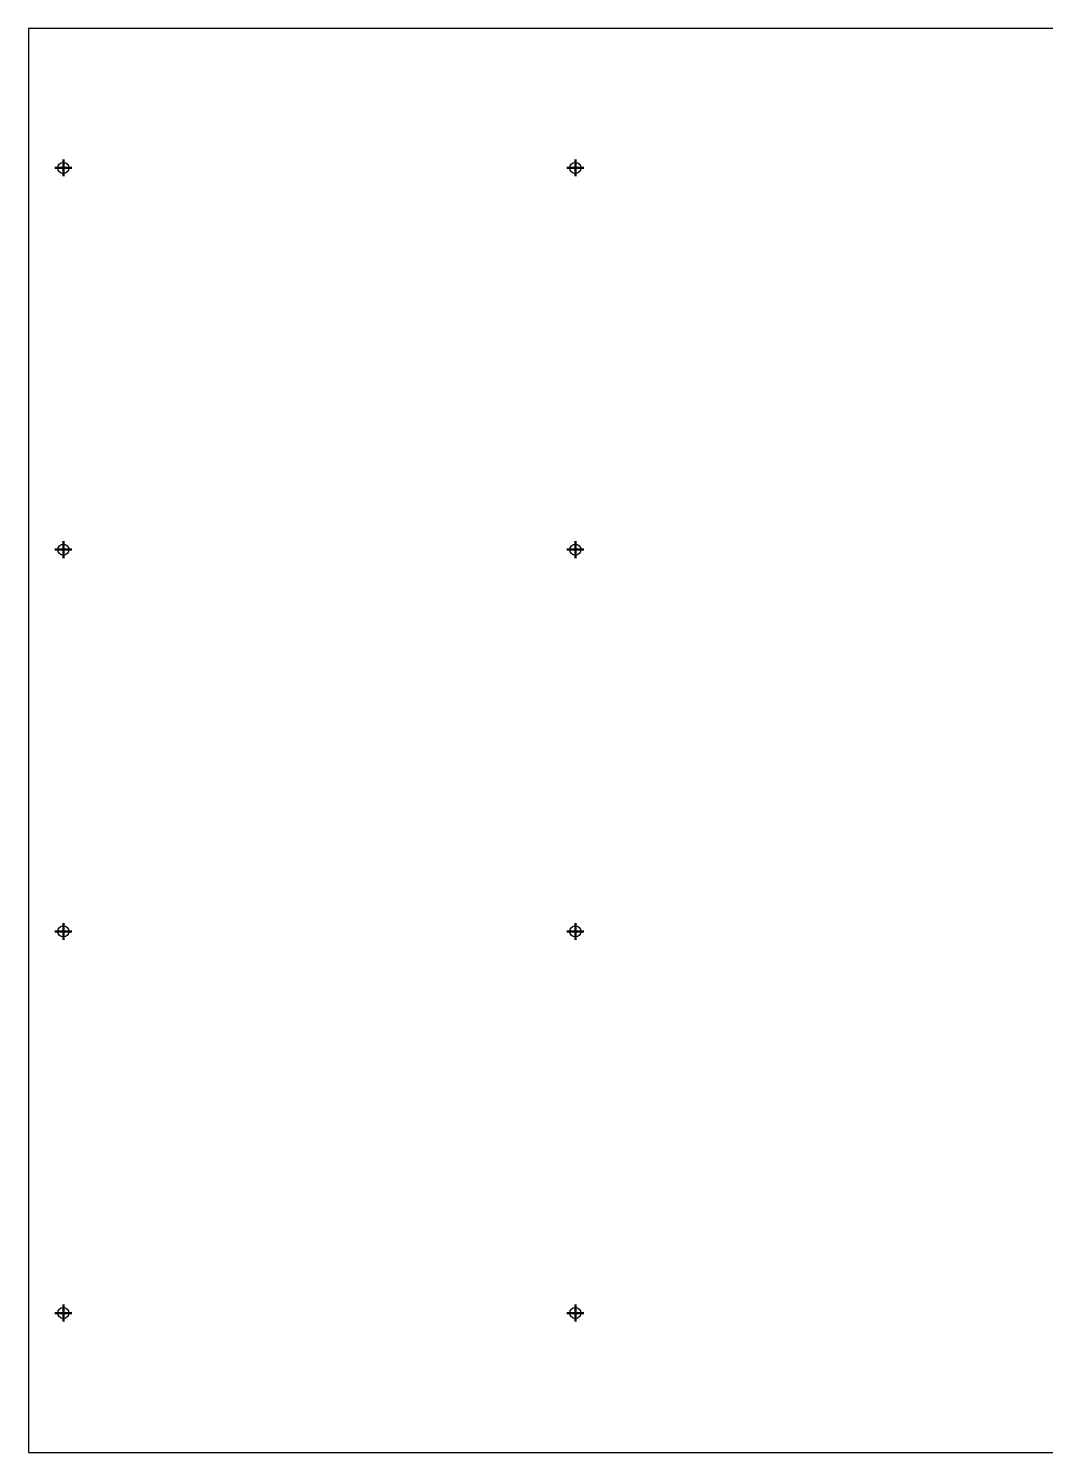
# Model space of a CAD drawing. Header units: millimetres. Extents: x -1 to 1749, y -8600 to -1376.
# Drawn here: x 7 to 736, y -4989 to -3968 of the extents above; entities that cross this region are included whole.
import ezdxf

# ---------------------------------------------------------------- set-up
doc = ezdxf.new("R2010")
doc.units = ezdxf.units.MM
doc.linetypes.add('STRICHPUNKT2', pattern=[18.5, 10, -4, 0.5, -4])
doc.layers.get('0').update_dxf_attribs({"linetype": 'CONTINUOUS'})
doc.layers.add('LE_ALL', color=7, linetype='CONTINUOUS', lineweight=50)

# ---------------------------------------------------------------- blocks, each defined once
blk = doc.blocks.new('08MAXE8_00052', base_point=(395, -4889.1))
blk.add_lwpolyline([(1465, -4989.1), (1465, -3968.1), (7, -3968.1), (7, -4989.1)], close=True)
for centre in [(32, -4068.1), (399, -4068.1), (32, -4341.8), (399, -4341.8), (32, -4615.5), (399, -4615.5), (32, -4889.1), (399, -4889.1)]:
    blk.add_circle(centre, 4)
blk = doc.blocks.new('_00054', base_point=(1305, -4068.1))
at = {"layer": 'LE_ALL', "color": 1, "linetype": 'STRICHPUNKT2'}
for p, q in [((32, -4068.1), (32, -4062.1)), ((32, -4068.1), (32, -4062.1)), ((399, -4068.1), (399, -4062.1)), ((399, -4068.1), (399, -4062.1)), ((1305, -4068.1), (1305, -4062.1)), ((1305, -4068.1), (1305, -4062.1)), ((32, -4068.1), (26, -4068.1)), ((32, -4068.1), (26, -4068.1)), ((32, -4068.1), (32, -4074.1)), ((32, -4068.1), (38, -4068.1)), ((32, -4068.1), (32, -4074.1)), ((32, -4068.1), (38, -4068.1)), ((399, -4068.1), (393, -4068.1)), ((399, -4068.1), (393, -4068.1)), ((399, -4068.1), (399, -4074.1)), ((399, -4068.1), (405, -4068.1)), ((399, -4068.1), (399, -4074.1)), ((399, -4068.1), (405, -4068.1)), ((1305, -4068.1), (1299, -4068.1)), ((1305, -4068.1), (1299, -4068.1)), ((1305, -4068.1), (1305, -4074.1)), ((1305, -4068.1), (1311, -4068.1)), ((1305, -4068.1), (1305, -4074.1)), ((1305, -4068.1), (1311, -4068.1)), ((32, -4341.8), (32, -4335.8)), ((32, -4341.8), (32, -4335.8)), ((399, -4341.8), (399, -4335.8)), ((399, -4341.8), (399, -4335.8)), ((1305, -4341.8), (1305, -4335.8)), ((1305, -4341.8), (1305, -4335.8)), ((32, -4341.8), (26, -4341.8)), ((32, -4341.8), (26, -4341.8)), ((32, -4341.8), (32, -4347.8)), ((32, -4341.8), (38, -4341.8)), ((32, -4341.8), (32, -4347.8)), ((32, -4341.8), (38, -4341.8)), ((399, -4341.8), (393, -4341.8)), ((399, -4341.8), (393, -4341.8)), ((399, -4341.8), (399, -4347.8)), ((399, -4341.8), (405, -4341.8)), ((399, -4341.8), (399, -4347.8)), ((399, -4341.8), (405, -4341.8)), ((1305, -4341.8), (1299, -4341.8)), ((1305, -4341.8), (1299, -4341.8)), ((1305, -4341.8), (1305, -4347.8)), ((1305, -4341.8), (1311, -4341.8)), ((1305, -4341.8), (1305, -4347.8)), ((1305, -4341.8), (1311, -4341.8)), ((32, -4615.5), (32, -4609.5)), ((32, -4615.5), (32, -4609.5)), ((399, -4615.5), (399, -4609.5)), ((399, -4615.5), (399, -4609.5)), ((1305, -4615.5), (1305, -4609.5)), ((1305, -4615.5), (1305, -4609.5)), ((32, -4615.5), (26, -4615.5)), ((32, -4615.5), (26, -4615.5)), ((32, -4615.5), (32, -4621.5)), ((32, -4615.5), (38, -4615.5)), ((32, -4615.5), (32, -4621.5)), ((32, -4615.5), (38, -4615.5)), ((399, -4615.5), (393, -4615.5)), ((399, -4615.5), (393, -4615.5)), ((399, -4615.5), (399, -4621.5)), ((399, -4615.5), (405, -4615.5)), ((399, -4615.5), (399, -4621.5)), ((399, -4615.5), (405, -4615.5)), ((1305, -4615.5), (1299, -4615.5)), ((1305, -4615.5), (1299, -4615.5)), ((1305, -4615.5), (1305, -4621.5)), ((1305, -4615.5), (1311, -4615.5)), ((1305, -4615.5), (1305, -4621.5)), ((1305, -4615.5), (1311, -4615.5)), ((32, -4889.1), (26, -4889.1)), ((32, -4889.1), (26, -4889.1)), ((32, -4889.1), (32, -4883.1)), ((32, -4889.1), (32, -4883.1)), ((32, -4889.1), (32, -4895.1)), ((32, -4889.1), (38, -4889.1)), ((32, -4889.1), (32, -4895.1)), ((32, -4889.1), (38, -4889.1)), ((399, -4889.1), (393, -4889.1)), ((399, -4889.1), (393, -4889.1)), ((399, -4889.1), (399, -4883.1)), ((399, -4889.1), (399, -4883.1)), ((399, -4889.1), (399, -4895.1)), ((399, -4889.1), (405, -4889.1)), ((399, -4889.1), (399, -4895.1)), ((399, -4889.1), (405, -4889.1)), ((1305, -4889.1), (1299, -4889.1)), ((1305, -4889.1), (1299, -4889.1)), ((1305, -4889.1), (1305, -4883.1)), ((1305, -4889.1), (1305, -4883.1)), ((1305, -4889.1), (1305, -4895.1)), ((1305, -4889.1), (1311, -4889.1)), ((1305, -4889.1), (1305, -4895.1)), ((1305, -4889.1), (1311, -4889.1))]:
    blk.add_line(p, q, dxfattribs=at)
blk = doc.blocks.new('_00053')
blk.add_blockref('_00054', (1305, -4068.1))
blk = doc.blocks.new('08MAXE8_00051')
for name, p in [('08MAXE8_00052', (395, -4889.1)), ('_00053', (0, 0))]:
    blk.add_blockref(name, p)
blk = doc.blocks.new('Maxplatten R2_3_16_ 3.OG_00050')
blk.add_blockref('08MAXE8_00051', (0, 0))
blk = doc.blocks.new('Maxplatten_00049')
blk.add_blockref('Maxplatten R2_3_16_ 3.OG_00050', (0, 0))
blk = doc.blocks.new('Hauptbaugruppe_00048')
blk.add_blockref('Maxplatten_00049', (0, 0))
blk = doc.blocks.new('_A3D0062_00047')
blk.add_blockref('Hauptbaugruppe_00048', (0, 0))
blk = doc.blocks.new('_ANS0062_00046')
blk.add_blockref('_A3D0062_00047', (0, 0))

msp = doc.modelspace()

# ---------------------------------------------------------------- block references
msp.add_blockref('_ANS0062_00046', (0, 0))

doc.saveas('drawing.dxf')
